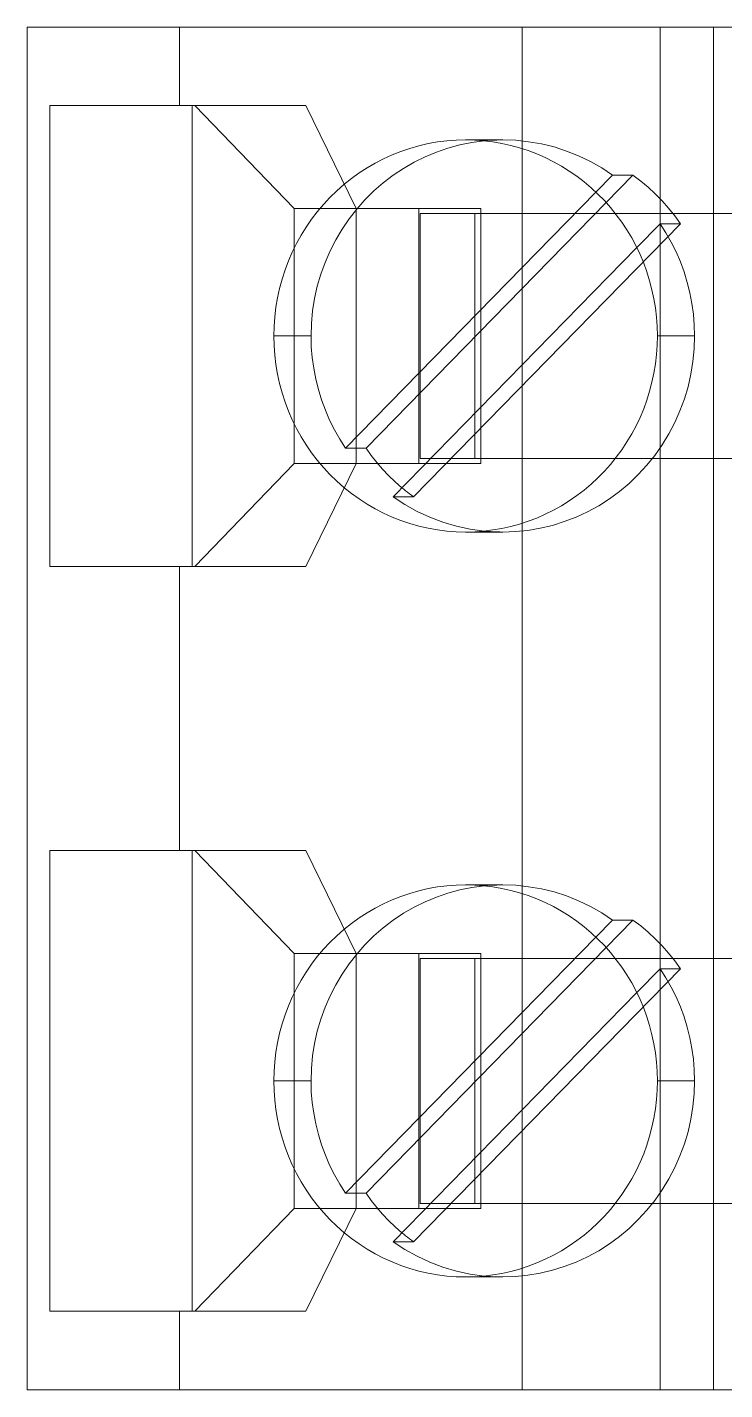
# Model space of a CAD drawing. Header units: millimetres. Extents: x 2936 to 53953, y 1541 to 47526.
# Drawn here: x 47518.46 to 47525.57, y 45499.77 to 45513.67 of the extents above; entities that cross this region are included whole.
import ezdxf

# ---------------------------------------------------------------- set-up
doc = ezdxf.new("R2010")
doc.units = ezdxf.units.MM
doc.set_wipeout_variables(frame=1)
doc.layers.add('000-PI-Oprema', color=30, linetype='Continuous', lineweight=5)

# ---------------------------------------------------------------- blocks, each defined once
blk = doc.blocks.new('2967060')
blk.add_wipeout([(-7.118, 10.618), (6.782, 10.618), (6.782, -69.382), (-7.118, -69.382)]).dxf.layer = '000-PI-Oprema'
at = {"layer": '000-PI-Oprema'}
for p, q in [((-7.118, -62.382), (-7.118, -55.926)), ((6.782, -62.382), (6.782, -55.926)), ((-5.218, -65.374), (-5.218, -59.505)), ((-2.718, -65.374), (-2.718, -59.505)), ((2.382, -65.374), (2.382, -59.505)), ((4.882, -65.374), (4.882, -59.505)), ((-7.118, -62.926), (-7.118, -62.382)), ((-7.118, -62.382), (-7.118, -62.382)), ((-7.118, -62.382), (6.782, -62.382)), ((6.782, -62.382), (6.782, -62.382)), ((6.782, -62.926), (6.782, -62.382)), ((-4.724, -62.719), (-4.621, -62.681)), ((-4.621, -62.681), (-4.515, -62.649)), ((-4.515, -62.649), (-4.408, -62.622)), ((-4.408, -62.622), (-4.3, -62.601)), ((-4.3, -62.601), (-4.19, -62.586)), ((-4.19, -62.586), (-4.08, -62.577)), ((-4.08, -62.577), (-3.968, -62.574)), ((-3.968, -62.953), (-3.968, -62.574)), ((-3.968, -62.574), (-3.837, -62.578)), ((-3.837, -62.578), (-3.707, -62.591)), ((-3.707, -62.591), (-3.578, -62.612)), ((-3.578, -62.612), (-3.45, -62.641)), ((-3.45, -62.641), (-3.326, -62.678)), ((-3.326, -62.678), (-3.203, -62.723)), ((2.876, -62.719), (2.979, -62.681)), ((2.979, -62.681), (3.085, -62.649)), ((3.085, -62.649), (3.192, -62.622)), ((3.192, -62.622), (3.3, -62.601)), ((3.3, -62.601), (3.41, -62.586)), ((3.41, -62.586), (3.52, -62.577)), ((3.52, -62.577), (3.632, -62.574)), ((3.632, -62.953), (3.632, -62.574)), ((3.632, -62.574), (3.763, -62.578)), ((3.763, -62.578), (3.893, -62.591)), ((3.893, -62.591), (4.022, -62.612)), ((4.022, -62.612), (4.15, -62.641)), ((4.15, -62.641), (4.274, -62.678)), ((4.274, -62.678), (4.397, -62.723)), ((-5.273, -62.839), (-5.195, -62.777)), ((-5.195, -62.777), (-5.113, -62.718)), ((-5.113, -62.926), (-5.113, -62.718)), ((-2.328, -65.442), (-5.113, -62.718)), ((-5.02, -62.866), (-4.924, -62.812)), ((-4.924, -62.812), (-4.825, -62.763)), ((-4.825, -62.763), (-4.724, -62.719)), ((-3.203, -62.723), (-3.084, -62.776)), ((-3.084, -62.776), (-2.969, -62.836)), ((2.327, -62.839), (2.405, -62.777)), ((2.405, -62.777), (2.487, -62.718)), ((2.487, -62.926), (2.487, -62.718)), ((2.487, -62.718), (5.272, -65.442)), ((2.58, -62.866), (2.676, -62.812)), ((2.676, -62.812), (2.775, -62.763)), ((2.775, -62.763), (2.876, -62.719)), ((4.397, -62.723), (4.516, -62.776)), ((4.516, -62.776), (4.631, -62.836)), ((-7.118, -69.382), (-7.118, -62.926)), ((-7.118, -62.926), (6.782, -62.926)), ((-5.418, -62.975), (-5.347, -62.905)), ((-5.347, -62.905), (-5.273, -62.839)), ((-5.113, -62.926), (-5.02, -62.866)), ((-4.87, -63.164), (-5.113, -62.926)), ((-4.254, -62.973), (-4.159, -62.962)), ((-4.159, -62.962), (-4.064, -62.956)), ((-4.064, -62.956), (-3.968, -62.953)), ((-3.968, -62.953), (-3.873, -62.956)), ((-3.873, -62.956), (-3.778, -62.962)), ((-3.778, -62.962), (-3.683, -62.973)), ((-2.969, -62.836), (-2.857, -62.904)), ((-2.857, -62.904), (-2.75, -62.979)), ((2.182, -62.975), (2.253, -62.905)), ((2.253, -62.905), (2.327, -62.839)), ((2.487, -62.926), (2.58, -62.866)), ((2.73, -63.164), (2.487, -62.926)), ((3.346, -62.973), (3.441, -62.962)), ((3.441, -62.962), (3.536, -62.956)), ((3.536, -62.956), (3.632, -62.953)), ((3.632, -62.953), (3.727, -62.956)), ((3.727, -62.956), (3.822, -62.962)), ((3.822, -62.962), (3.917, -62.973)), ((4.631, -62.836), (4.743, -62.904)), ((4.743, -62.904), (4.85, -62.979)), ((6.782, -69.382), (6.782, -62.926)), ((-5.549, -63.123), (-5.485, -63.047)), ((-5.485, -63.047), (-5.418, -62.975)), ((-4.799, -63.13), (-4.711, -63.093)), ((-4.711, -63.093), (-4.622, -63.061)), ((-4.622, -63.061), (-4.532, -63.033)), ((-4.532, -63.033), (-4.44, -63.009)), ((-4.44, -63.009), (-4.347, -62.989)), ((-4.347, -62.989), (-4.254, -62.973)), ((-3.683, -62.973), (-3.589, -62.989)), ((-3.589, -62.989), (-3.496, -63.009)), ((-3.496, -63.009), (-3.405, -63.033)), ((-3.405, -63.033), (-3.314, -63.061)), ((-3.314, -63.061), (-3.225, -63.093)), ((-3.225, -63.093), (-3.138, -63.13)), ((-2.75, -62.979), (-2.649, -63.06)), ((-2.649, -63.06), (-2.554, -63.148)), ((2.051, -63.123), (2.115, -63.047)), ((2.115, -63.047), (2.182, -62.975)), ((2.801, -63.13), (2.889, -63.093)), ((2.889, -63.093), (2.978, -63.061)), ((2.978, -63.061), (3.068, -63.033)), ((3.068, -63.033), (3.16, -63.009)), ((3.16, -63.009), (3.253, -62.989)), ((3.253, -62.989), (3.346, -62.973)), ((3.917, -62.973), (4.011, -62.989)), ((4.011, -62.989), (4.104, -63.009)), ((4.104, -63.009), (4.195, -63.033)), ((4.195, -63.033), (4.286, -63.061)), ((4.286, -63.061), (4.375, -63.093)), ((4.375, -63.093), (4.462, -63.13)), ((4.85, -62.979), (4.951, -63.06)), ((4.951, -63.06), (5.046, -63.148)), ((-5.608, -63.203), (-5.549, -63.123)), ((-5.608, -63.41), (-5.608, -63.203)), ((-5.608, -63.203), (-5.329, -63.476)), ((-5.05, -63.264), (-4.968, -63.215)), ((-4.968, -63.215), (-4.884, -63.171)), ((-4.884, -63.171), (-4.799, -63.13)), ((-2.328, -65.65), (-4.87, -63.164)), ((-3.138, -63.13), (-3.052, -63.171)), ((-3.052, -63.171), (-2.969, -63.215)), ((-2.969, -63.215), (-2.887, -63.264)), ((-2.554, -63.148), (-2.464, -63.241)), ((-2.464, -63.241), (-2.382, -63.339)), ((1.992, -63.203), (2.051, -63.123)), ((1.992, -63.41), (1.992, -63.203)), ((2.271, -63.476), (1.992, -63.203)), ((2.55, -63.264), (2.632, -63.215)), ((2.632, -63.215), (2.716, -63.171)), ((2.716, -63.171), (2.801, -63.13)), ((5.272, -65.65), (2.73, -63.164)), ((4.462, -63.13), (4.548, -63.171)), ((4.548, -63.171), (4.631, -63.215)), ((4.631, -63.215), (4.713, -63.264)), ((5.046, -63.148), (5.136, -63.241)), ((5.136, -63.241), (5.218, -63.339)), ((-5.279, -63.432), (-5.205, -63.373)), ((-5.205, -63.373), (-5.129, -63.317)), ((-5.129, -63.317), (-5.05, -63.264)), ((-2.887, -63.264), (-2.808, -63.317)), ((-2.808, -63.317), (-2.731, -63.373)), ((-2.731, -63.373), (-2.658, -63.432)), ((-2.382, -63.339), (-2.306, -63.443)), ((2.321, -63.432), (2.395, -63.373)), ((2.395, -63.373), (2.471, -63.317)), ((2.471, -63.317), (2.55, -63.264)), ((4.713, -63.264), (4.792, -63.317)), ((4.792, -63.317), (4.869, -63.373)), ((4.869, -63.373), (4.942, -63.432)), ((5.218, -63.339), (5.294, -63.443)), ((-5.748, -63.637), (-5.682, -63.521)), ((-5.682, -63.521), (-5.608, -63.41)), ((-5.608, -63.41), (-5.435, -63.58)), ((-5.416, -63.56), (-5.349, -63.494)), ((-5.349, -63.494), (-5.279, -63.432)), ((-5.329, -63.476), (-2.823, -65.926)), ((-2.658, -63.432), (-2.588, -63.494)), ((-2.588, -63.494), (-2.52, -63.56)), ((-2.306, -63.443), (-2.236, -63.552)), ((1.852, -63.637), (1.918, -63.521)), ((1.918, -63.521), (1.992, -63.41)), ((1.992, -63.41), (2.165, -63.58)), ((2.184, -63.56), (2.251, -63.494)), ((2.251, -63.494), (2.321, -63.432)), ((4.777, -65.926), (2.271, -63.476)), ((4.942, -63.432), (5.012, -63.494)), ((5.012, -63.494), (5.08, -63.56)), ((5.294, -63.443), (5.364, -63.552)), ((-5.806, -63.758), (-5.748, -63.637)), ((-5.54, -63.7), (-5.48, -63.629)), ((-5.48, -63.629), (-5.416, -63.56)), ((-5.435, -63.58), (-2.823, -66.134)), ((-2.52, -63.56), (-2.457, -63.629)), ((-2.457, -63.629), (-2.396, -63.7)), ((-2.236, -63.552), (-2.175, -63.665)), ((1.794, -63.758), (1.852, -63.637)), ((2.06, -63.7), (2.12, -63.629)), ((2.12, -63.629), (2.184, -63.56)), ((2.165, -63.58), (4.777, -66.134)), ((5.08, -63.56), (5.143, -63.629)), ((5.143, -63.629), (5.204, -63.7)), ((5.364, -63.552), (5.425, -63.665)), ((-5.855, -63.882), (-5.806, -63.758)), ((-5.651, -63.852), (-5.597, -63.775)), ((-5.597, -63.775), (-5.54, -63.7)), ((-2.396, -63.7), (-2.339, -63.775)), ((-2.339, -63.775), (-2.286, -63.852)), ((-2.175, -63.665), (-2.12, -63.782)), ((-2.12, -63.782), (-2.074, -63.903)), ((1.745, -63.882), (1.794, -63.758)), ((1.949, -63.852), (2.003, -63.775)), ((2.003, -63.775), (2.06, -63.7)), ((5.204, -63.7), (5.261, -63.775)), ((5.261, -63.775), (5.314, -63.852)), ((5.425, -63.665), (5.48, -63.782)), ((5.48, -63.782), (5.526, -63.903)), ((-5.896, -64.008), (-5.855, -63.882)), ((-5.746, -64.013), (-5.7, -63.931)), ((-5.7, -63.931), (-5.651, -63.852)), ((-2.286, -63.852), (-2.236, -63.931)), ((-2.236, -63.931), (-2.191, -64.013)), ((-2.074, -63.903), (-2.036, -64.025)), ((1.704, -64.008), (1.745, -63.882)), ((1.854, -64.013), (1.9, -63.931)), ((1.9, -63.931), (1.949, -63.852)), ((5.314, -63.852), (5.364, -63.931)), ((5.364, -63.931), (5.409, -64.013)), ((5.526, -63.903), (5.564, -64.025)), ((-5.927, -64.137), (-5.896, -64.008)), ((-5.788, -64.097), (-5.746, -64.013)), ((-2.191, -64.013), (-2.149, -64.097)), ((-2.036, -64.025), (-2.007, -64.149)), ((1.673, -64.137), (1.704, -64.008)), ((1.812, -64.097), (1.854, -64.013)), ((5.409, -64.013), (5.451, -64.097)), ((5.564, -64.025), (5.593, -64.149)), ((-5.95, -64.267), (-5.927, -64.137)), ((-5.859, -64.271), (-5.825, -64.184)), ((-5.825, -64.184), (-5.788, -64.097)), ((-2.149, -64.097), (-2.111, -64.184)), ((-2.111, -64.184), (-2.078, -64.271)), ((-2.007, -64.149), (-1.985, -64.275)), ((1.65, -64.267), (1.673, -64.137)), ((1.741, -64.271), (1.775, -64.184)), ((1.775, -64.184), (1.812, -64.097)), ((5.451, -64.097), (5.489, -64.184)), ((5.489, -64.184), (5.522, -64.271)), ((5.593, -64.149), (5.615, -64.275)), ((-7.118, -64.332), (6.782, -64.332)), ((-5.964, -64.398), (-5.95, -64.267)), ((-5.888, -64.36), (-5.859, -64.271)), ((-2.078, -64.271), (-2.049, -64.36)), ((-1.985, -64.275), (-1.973, -64.402)), ((1.636, -64.398), (1.65, -64.267)), ((1.712, -64.36), (1.741, -64.271)), ((5.522, -64.271), (5.551, -64.36)), ((5.615, -64.275), (5.627, -64.402)), ((-5.968, -64.53), (-5.964, -64.398)), ((-5.932, -64.54), (-5.912, -64.45)), ((-5.912, -64.45), (-5.888, -64.36)), ((-2.049, -64.36), (-2.025, -64.45)), ((-2.025, -64.45), (-2.004, -64.54)), ((-1.973, -64.402), (-1.968, -64.53)), ((1.632, -64.53), (1.636, -64.398)), ((1.668, -64.54), (1.688, -64.45)), ((1.688, -64.45), (1.712, -64.36)), ((5.551, -64.36), (5.575, -64.45)), ((5.575, -64.45), (5.596, -64.54)), ((5.627, -64.402), (5.632, -64.53)), ((-5.968, -64.562), (-5.968, -64.53)), ((-5.968, -64.578), (-5.968, -64.53)), ((-5.967, -64.593), (-5.968, -64.562)), ((-5.968, -64.625), (-5.968, -64.578)), ((-5.968, -64.672), (-5.968, -64.625)), ((-5.966, -64.625), (-5.967, -64.593)), ((-5.964, -64.657), (-5.966, -64.625)), ((-5.959, -64.724), (-5.948, -64.632)), ((-5.948, -64.632), (-5.932, -64.54)), ((-2.004, -64.54), (-1.989, -64.632)), ((-1.989, -64.632), (-1.977, -64.724)), ((-1.971, -64.625), (-1.973, -64.657)), ((-1.969, -64.593), (-1.971, -64.625)), ((-1.968, -64.53), (-1.969, -64.562)), ((-1.969, -64.562), (-1.969, -64.593)), ((-1.968, -64.578), (-1.968, -64.53)), ((-1.968, -64.625), (-1.968, -64.578)), ((-1.968, -64.672), (-1.968, -64.625)), ((1.632, -64.562), (1.632, -64.53)), ((1.632, -64.578), (1.632, -64.53)), ((1.633, -64.593), (1.632, -64.562)), ((1.632, -64.625), (1.632, -64.578)), ((1.632, -64.672), (1.632, -64.625)), ((1.634, -64.625), (1.633, -64.593)), ((1.636, -64.657), (1.634, -64.625)), ((1.641, -64.724), (1.652, -64.632)), ((1.652, -64.632), (1.668, -64.54)), ((5.596, -64.54), (5.611, -64.632)), ((5.611, -64.632), (5.623, -64.724)), ((5.629, -64.625), (5.627, -64.657)), ((5.631, -64.593), (5.629, -64.625)), ((5.632, -64.53), (5.631, -64.562)), ((5.631, -64.562), (5.631, -64.593)), ((5.632, -64.578), (5.632, -64.53)), ((5.632, -64.625), (5.632, -64.578)), ((5.632, -64.672), (5.632, -64.625)), ((-5.968, -64.72), (-5.968, -64.672)), ((-5.968, -64.767), (-5.968, -64.72)), ((-5.968, -64.815), (-5.968, -64.767)), ((-5.966, -64.817), (-5.959, -64.724)), ((-5.962, -64.688), (-5.964, -64.657)), ((-5.959, -64.72), (-5.962, -64.688)), ((-5.942, -64.845), (-5.959, -64.72)), ((-5.268, -64.754), (-2.668, -64.754)), ((-5.268, -65.387), (-5.268, -64.754)), ((-2.668, -65.387), (-2.668, -64.754)), ((-1.978, -64.72), (-1.997, -64.863)), ((-1.975, -64.688), (-1.978, -64.72)), ((-1.977, -64.724), (-1.971, -64.817)), ((-1.973, -64.657), (-1.975, -64.688)), ((-1.968, -64.72), (-1.968, -64.672)), ((-1.968, -64.767), (-1.968, -64.72)), ((-1.968, -64.815), (-1.968, -64.767)), ((1.632, -64.72), (1.632, -64.672)), ((1.632, -64.767), (1.632, -64.72)), ((1.632, -64.815), (1.632, -64.767)), ((1.634, -64.817), (1.641, -64.724)), ((1.638, -64.688), (1.636, -64.657)), ((1.641, -64.72), (1.638, -64.688)), ((1.658, -64.845), (1.641, -64.72)), ((2.332, -64.754), (4.932, -64.754)), ((2.332, -65.387), (2.332, -64.754)), ((4.932, -65.387), (4.932, -64.754)), ((5.622, -64.72), (5.603, -64.863)), ((5.625, -64.688), (5.622, -64.72)), ((5.623, -64.724), (5.629, -64.817)), ((5.627, -64.657), (5.625, -64.688)), ((5.632, -64.72), (5.632, -64.672)), ((5.632, -64.767), (5.632, -64.72)), ((5.632, -64.815), (5.632, -64.767)), ((-5.968, -64.862), (-5.968, -64.815)), ((-5.968, -64.91), (-5.966, -64.817)), ((-5.968, -64.91), (-5.968, -64.862)), ((-5.966, -65.006), (-5.968, -64.91)), ((-5.918, -64.968), (-5.942, -64.845)), ((-5.218, -64.817), (-2.718, -64.817)), ((-1.997, -64.863), (-2.028, -65.003)), ((-1.971, -64.817), (-1.968, -64.91)), ((-1.968, -64.91), (-1.971, -65.006)), ((-1.968, -64.862), (-1.968, -64.815)), ((-1.968, -64.91), (-1.968, -64.862)), ((1.632, -64.862), (1.632, -64.815)), ((1.632, -64.91), (1.634, -64.817)), ((1.632, -64.91), (1.632, -64.862)), ((1.634, -65.006), (1.632, -64.91)), ((1.682, -64.968), (1.658, -64.845)), ((4.882, -64.817), (2.382, -64.817)), ((5.603, -64.863), (5.572, -65.003)), ((5.629, -64.817), (5.632, -64.91)), ((5.632, -64.91), (5.629, -65.006)), ((5.632, -64.862), (5.632, -64.815)), ((5.632, -64.91), (5.632, -64.862)), ((-5.959, -65.102), (-5.966, -65.006)), ((-5.885, -65.09), (-5.918, -64.968)), ((-2.028, -65.003), (-2.068, -65.141)), ((-1.971, -65.006), (-1.978, -65.102)), ((1.641, -65.102), (1.634, -65.006)), ((1.715, -65.09), (1.682, -64.968)), ((5.572, -65.003), (5.532, -65.141)), ((5.629, -65.006), (5.622, -65.102)), ((-5.947, -65.197), (-5.959, -65.102)), ((-5.844, -65.208), (-5.885, -65.09)), ((-2.068, -65.141), (-2.119, -65.275)), ((-1.978, -65.102), (-1.99, -65.197)), ((1.653, -65.197), (1.641, -65.102)), ((1.756, -65.208), (1.715, -65.09)), ((5.532, -65.141), (5.481, -65.275)), ((5.622, -65.102), (5.61, -65.197)), ((-5.93, -65.292), (-5.947, -65.197)), ((-5.908, -65.386), (-5.93, -65.292)), ((-5.796, -65.324), (-5.844, -65.208)), ((-5.741, -65.436), (-5.796, -65.324)), ((-2.119, -65.275), (-2.179, -65.405)), ((-2.007, -65.292), (-2.029, -65.386)), ((-1.99, -65.197), (-2.007, -65.292)), ((1.67, -65.292), (1.653, -65.197)), ((1.692, -65.386), (1.67, -65.292)), ((1.804, -65.324), (1.756, -65.208)), ((1.859, -65.436), (1.804, -65.324)), ((5.481, -65.275), (5.421, -65.405)), ((5.593, -65.292), (5.571, -65.386)), ((5.61, -65.197), (5.593, -65.292)), ((-5.882, -65.479), (-5.908, -65.386)), ((-5.678, -65.545), (-5.741, -65.436)), ((-5.268, -66.659), (-5.268, -65.387)), ((-2.668, -65.387), (-5.268, -65.387)), ((-2.718, -65.374), (-5.218, -65.374)), ((-2.668, -65.387), (-2.668, -66.659)), ((-2.343, -65.462), (-2.358, -65.482)), ((-2.328, -65.442), (-2.343, -65.462)), ((-2.328, -65.65), (-2.328, -65.442)), ((-2.179, -65.405), (-2.249, -65.53)), ((-2.029, -65.386), (-2.055, -65.479)), ((1.718, -65.479), (1.692, -65.386)), ((1.922, -65.545), (1.859, -65.436)), ((2.332, -66.659), (2.332, -65.387)), ((4.932, -65.387), (2.332, -65.387)), ((4.882, -65.374), (2.382, -65.374)), ((4.932, -65.387), (4.932, -66.659)), ((5.257, -65.462), (5.242, -65.482)), ((5.272, -65.442), (5.257, -65.462)), ((5.272, -65.65), (5.272, -65.442)), ((5.421, -65.405), (5.351, -65.53)), ((5.571, -65.386), (5.545, -65.479)), ((-5.851, -65.57), (-5.882, -65.479)), ((-5.816, -65.659), (-5.851, -65.57)), ((-5.608, -65.65), (-5.678, -65.545)), ((-2.42, -65.561), (-2.48, -65.629)), ((-2.404, -65.541), (-2.42, -65.561)), ((-2.388, -65.522), (-2.404, -65.541)), ((-2.373, -65.502), (-2.388, -65.522)), ((-2.358, -65.482), (-2.373, -65.502)), ((-2.249, -65.53), (-2.328, -65.65)), ((-2.086, -65.57), (-2.121, -65.659)), ((-2.055, -65.479), (-2.086, -65.57)), ((1.749, -65.57), (1.718, -65.479)), ((1.784, -65.659), (1.749, -65.57)), ((1.992, -65.65), (1.922, -65.545)), ((5.18, -65.561), (5.12, -65.629)), ((5.196, -65.541), (5.18, -65.561)), ((5.212, -65.522), (5.196, -65.541)), ((5.227, -65.502), (5.212, -65.522)), ((5.242, -65.482), (5.227, -65.502)), ((5.351, -65.53), (5.272, -65.65)), ((5.514, -65.57), (5.479, -65.659)), ((5.545, -65.479), (5.514, -65.57)), ((-5.776, -65.746), (-5.816, -65.659)), ((-5.732, -65.832), (-5.776, -65.746)), ((-5.531, -65.751), (-5.608, -65.65)), ((-2.543, -65.695), (-2.609, -65.758)), ((-2.48, -65.629), (-2.543, -65.695)), ((-2.161, -65.746), (-2.205, -65.832)), ((-2.121, -65.659), (-2.161, -65.746)), ((1.824, -65.746), (1.784, -65.659)), ((1.868, -65.832), (1.824, -65.746)), ((2.069, -65.751), (1.992, -65.65)), ((5.057, -65.695), (4.991, -65.758)), ((5.12, -65.629), (5.057, -65.695)), ((5.439, -65.746), (5.395, -65.832)), ((5.479, -65.659), (5.439, -65.746)), ((-5.684, -65.915), (-5.732, -65.832)), ((-5.448, -65.847), (-5.531, -65.751)), ((-5.358, -65.937), (-5.448, -65.847)), ((-2.75, -65.873), (-2.823, -65.926)), ((-2.678, -65.817), (-2.75, -65.873)), ((-2.609, -65.758), (-2.678, -65.817)), ((-2.205, -65.832), (-2.253, -65.915)), ((1.916, -65.915), (1.868, -65.832)), ((2.152, -65.847), (2.069, -65.751)), ((2.242, -65.937), (2.152, -65.847)), ((4.85, -65.873), (4.777, -65.926)), ((4.922, -65.817), (4.85, -65.873)), ((4.991, -65.758), (4.922, -65.817)), ((5.395, -65.832), (5.347, -65.915)), ((-5.632, -65.996), (-5.684, -65.915)), ((-5.575, -66.075), (-5.632, -65.996)), ((-5.263, -66.021), (-5.358, -65.937)), ((-5.163, -66.099), (-5.263, -66.021)), ((-2.823, -66.134), (-2.823, -65.926)), ((-2.305, -65.996), (-2.362, -66.075)), ((-2.253, -65.915), (-2.305, -65.996)), ((1.968, -65.996), (1.916, -65.915)), ((2.025, -66.075), (1.968, -65.996)), ((2.337, -66.021), (2.242, -65.937)), ((2.437, -66.099), (2.337, -66.021)), ((4.777, -66.134), (4.777, -65.926)), ((5.295, -65.996), (5.238, -66.075)), ((5.347, -65.915), (5.295, -65.996)), ((-5.268, -66.026), (-6.318, -66.54)), ((-5.514, -66.151), (-5.575, -66.075)), ((-5.45, -66.224), (-5.514, -66.151)), ((-2.668, -66.026), (-5.268, -66.026)), ((-5.059, -66.17), (-5.163, -66.099)), ((-2.823, -66.134), (-2.916, -66.194)), ((-1.618, -66.54), (-2.668, -66.026)), ((-2.422, -66.151), (-2.487, -66.224)), ((-2.362, -66.075), (-2.422, -66.151)), ((2.332, -66.026), (1.282, -66.54)), ((2.086, -66.151), (2.025, -66.075)), ((2.15, -66.224), (2.086, -66.151)), ((2.332, -66.026), (4.932, -66.026)), ((2.541, -66.17), (2.437, -66.099)), ((4.777, -66.134), (4.684, -66.194)), ((5.982, -66.54), (4.932, -66.026)), ((5.178, -66.151), (5.113, -66.224)), ((5.238, -66.075), (5.178, -66.151)), ((-5.382, -66.294), (-5.45, -66.224)), ((-5.311, -66.36), (-5.382, -66.294)), ((-4.949, -66.235), (-5.059, -66.17)), ((-4.836, -66.293), (-4.949, -66.235)), ((-4.719, -66.344), (-4.836, -66.293)), ((-3.11, -66.297), (-3.211, -66.341)), ((-3.011, -66.248), (-3.11, -66.297)), ((-2.916, -66.194), (-3.011, -66.248)), ((-2.555, -66.294), (-2.626, -66.36)), ((-2.487, -66.224), (-2.555, -66.294)), ((2.218, -66.294), (2.15, -66.224)), ((2.289, -66.36), (2.218, -66.294)), ((2.651, -66.235), (2.541, -66.17)), ((2.764, -66.293), (2.651, -66.235)), ((2.881, -66.344), (2.764, -66.293)), ((4.49, -66.297), (4.389, -66.341)), ((4.589, -66.248), (4.49, -66.297)), ((4.684, -66.194), (4.589, -66.248)), ((5.045, -66.294), (4.974, -66.36)), ((5.113, -66.224), (5.045, -66.294)), ((-5.236, -66.423), (-5.311, -66.36)), ((-5.159, -66.481), (-5.236, -66.423)), ((-4.598, -66.387), (-4.719, -66.344)), ((-4.475, -66.423), (-4.598, -66.387)), ((-4.35, -66.451), (-4.475, -66.423)), ((-3.529, -66.439), (-3.638, -66.46)), ((-3.421, -66.412), (-3.529, -66.439)), ((-3.315, -66.379), (-3.421, -66.412)), ((-3.211, -66.341), (-3.315, -66.379)), ((-2.7, -66.423), (-2.777, -66.481)), ((-2.626, -66.36), (-2.7, -66.423)), ((2.364, -66.423), (2.289, -66.36)), ((2.441, -66.481), (2.364, -66.423)), ((3.002, -66.387), (2.881, -66.344)), ((3.125, -66.423), (3.002, -66.387)), ((3.25, -66.451), (3.125, -66.423)), ((4.071, -66.439), (3.962, -66.46)), ((4.179, -66.412), (4.071, -66.439)), ((4.285, -66.379), (4.179, -66.412)), ((4.389, -66.341), (4.285, -66.379)), ((4.9, -66.423), (4.823, -66.481)), ((4.974, -66.36), (4.9, -66.423)), ((-6.318, -66.54), (-6.318, -67.672)), ((-5.079, -66.537), (-5.159, -66.481)), ((-4.997, -66.588), (-5.079, -66.537)), ((-4.223, -66.471), (-4.35, -66.451)), ((-4.096, -66.483), (-4.223, -66.471)), ((-3.968, -66.487), (-4.096, -66.483)), ((-3.858, -66.484), (-3.968, -66.487)), ((-3.968, -66.866), (-3.968, -66.487)), ((-3.748, -66.475), (-3.858, -66.484)), ((-3.638, -66.46), (-3.748, -66.475)), ((-2.858, -66.537), (-2.94, -66.588)), ((-2.777, -66.481), (-2.858, -66.537)), ((-1.618, -66.54), (-1.618, -67.672)), ((1.282, -66.54), (1.282, -67.672)), ((2.521, -66.537), (2.441, -66.481)), ((2.603, -66.588), (2.521, -66.537)), ((3.377, -66.471), (3.25, -66.451)), ((3.504, -66.483), (3.377, -66.471)), ((3.632, -66.487), (3.504, -66.483)), ((3.742, -66.484), (3.632, -66.487)), ((3.632, -66.866), (3.632, -66.487)), ((3.852, -66.475), (3.742, -66.484)), ((3.962, -66.46), (3.852, -66.475)), ((4.742, -66.537), (4.66, -66.588)), ((4.823, -66.481), (4.742, -66.537)), ((5.982, -66.54), (5.982, -67.672)), ((-5.268, -66.659), (-6.318, -67.672)), ((-2.668, -66.659), (-5.268, -66.659)), ((-4.911, -66.635), (-4.997, -66.588)), ((-4.824, -66.678), (-4.911, -66.635)), ((-4.734, -66.717), (-4.824, -66.678)), ((-4.643, -66.752), (-4.734, -66.717)), ((-3.202, -66.717), (-3.294, -66.752)), ((-3.113, -66.678), (-3.202, -66.717)), ((-3.025, -66.635), (-3.113, -66.678)), ((-2.94, -66.588), (-3.025, -66.635)), ((-1.618, -67.672), (-2.668, -66.659)), ((2.332, -66.659), (1.282, -67.672)), ((4.932, -66.659), (2.332, -66.659)), ((2.689, -66.635), (2.603, -66.588)), ((2.776, -66.678), (2.689, -66.635)), ((2.866, -66.717), (2.776, -66.678)), ((2.957, -66.752), (2.866, -66.717)), ((4.398, -66.717), (4.306, -66.752)), ((4.487, -66.678), (4.398, -66.717)), ((4.575, -66.635), (4.487, -66.678)), ((4.66, -66.588), (4.575, -66.635)), ((5.982, -67.672), (4.932, -66.659)), ((-4.549, -66.782), (-4.643, -66.752)), ((-4.454, -66.808), (-4.549, -66.782)), ((-4.358, -66.829), (-4.454, -66.808)), ((-4.261, -66.845), (-4.358, -66.829)), ((-4.164, -66.857), (-4.261, -66.845)), ((-4.066, -66.864), (-4.164, -66.857)), ((-3.773, -66.857), (-3.871, -66.864)), ((-3.676, -66.845), (-3.773, -66.857)), ((-3.579, -66.829), (-3.676, -66.845)), ((-3.483, -66.808), (-3.579, -66.829)), ((-3.388, -66.782), (-3.483, -66.808)), ((-3.294, -66.752), (-3.388, -66.782)), ((3.051, -66.782), (2.957, -66.752)), ((3.146, -66.808), (3.051, -66.782)), ((3.242, -66.829), (3.146, -66.808)), ((3.339, -66.845), (3.242, -66.829)), ((3.436, -66.857), (3.339, -66.845)), ((3.534, -66.864), (3.436, -66.857)), ((3.827, -66.857), (3.729, -66.864)), ((3.924, -66.845), (3.827, -66.857)), ((4.021, -66.829), (3.924, -66.845)), ((4.117, -66.808), (4.021, -66.829)), ((4.212, -66.782), (4.117, -66.808)), ((4.306, -66.752), (4.212, -66.782)), ((-3.968, -66.866), (-4.066, -66.864)), ((-3.871, -66.864), (-3.968, -66.866)), ((3.632, -66.866), (3.534, -66.864)), ((3.729, -66.864), (3.632, -66.866)), ((-6.318, -67.699), (-6.318, -67.672)), ((-1.618, -67.699), (-1.618, -67.672)), ((1.282, -67.699), (1.282, -67.672)), ((5.982, -67.699), (5.982, -67.672)), ((-6.318, -67.828), (-7.118, -67.828)), ((-6.318, -67.699), (-1.618, -67.699)), ((-6.318, -69.15), (-6.318, -67.699)), ((-1.618, -69.15), (-1.618, -67.699)), ((1.282, -67.828), (-1.618, -67.828)), ((1.282, -67.699), (5.982, -67.699)), ((1.282, -69.15), (1.282, -67.699)), ((5.982, -69.15), (5.982, -67.699)), ((6.782, -67.828), (5.982, -67.828)), ((-1.618, -69.15), (-6.318, -69.15)), ((5.982, -69.15), (1.282, -69.15)), ((-7.118, -69.382), (-7.118, -69.382)), ((-7.118, -69.382), (-7.118, -69.382)), ((-7.118, -69.382), (6.782, -69.382)), ((6.782, -69.382), (6.782, -69.382)), ((6.782, -69.382), (6.782, -69.382))]:
    blk.add_line(p, q, dxfattribs=at)
blk = doc.blocks.new('*U184')
at = {"layer": '000-PI-Oprema', "rotation": 90}
blk.add_blockref('2967060', (-29.382, 0.168), dxfattribs=at)
blk = doc.blocks.new('*U185')
at = {"layer": '000-PI-Oprema', "color": 0, "linetype": 'ByBlock', "lineweight": -2, "transparency": 16777216}
blk.add_blockref('*U184', (0, 831.9), dxfattribs=at)

msp = doc.modelspace()

# ---------------------------------------------------------------- block references
at = {"layer": '000-PI-Oprema', "linetype": 'ByBlock', "lineweight": -2, "rotation": 180}
msp.add_blockref('*U185', (47558.456, 46338.618), dxfattribs=at)

doc.saveas('drawing.dxf')
